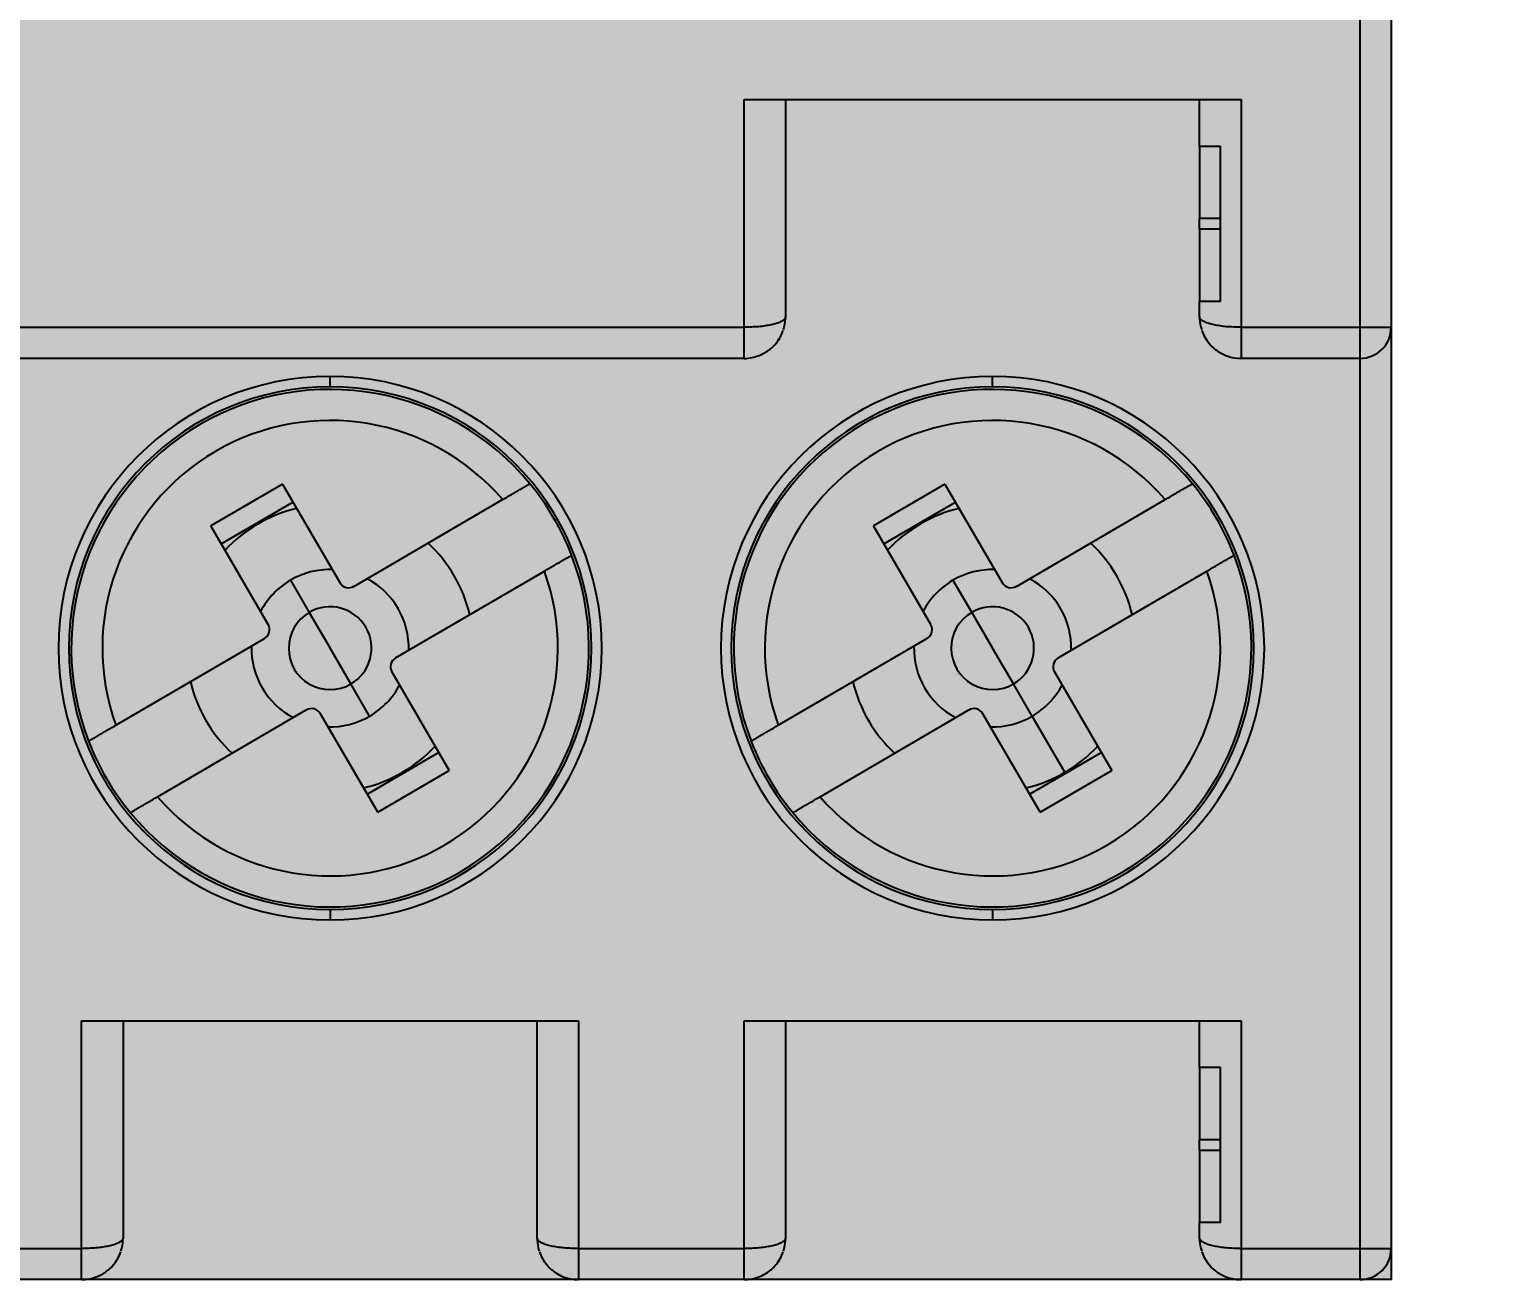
# Model space of a CAD drawing. Extents: x -20 to 1437, y -5898 to 436.
# Drawn here: x 955.69 to 969.89, y 38.16 to 50.24 of the extents above; entities that cross this region are included whole.
import ezdxf

# ---------------------------------------------------------------- set-up
doc = ezdxf.new("R2010")
doc.units = 0
doc.layers.add('MAIN-1', color=7, linetype='Continuous')
doc.layers.add('SYMS', color=7, linetype='Continuous')
doc.dimstyles.new('ISO-25', dxfattribs={"dimtxt": 2.5, "dimasz": 2.5, "dimexe": 1.25, "dimexo": 0.625, "dimtad": 1, "dimtxsty": 'Standard', "dimcen": 2.5, "dimadec": 0, "dimazin": 0, "dimtfac": 1, "dimtmove": 0, "dimatfit": 3, "dimfxl": 1, "dimarcsym": 0})

# ---------------------------------------------------------------- blocks, each defined once
blk = doc.blocks.new('*D43')
at = {"layer": 'Defpoints', "color": 0, "transparency": 16777216}
for p in [(1014.705, 432.767), (752.055, 274.435), (1014.705, -31.651)]:
    blk.add_point(p, dxfattribs=at)
at = {"layer": 'SYMS', "color": 0, "lineweight": -2, "transparency": 16777216}
for p, q in [((752.055, 275.06), (752.055, 434.017)), ((1014.705, -31.026), (1014.705, 434.017)), ((754.555, 432.767), (1012.205, 432.767))]:
    blk.add_line(p, q, dxfattribs=at)
at = {"layer": 'SYMS', "color": 0, "transparency": 16777216}
for points in [[(754.555, 433.183), (754.555, 432.35), (752.055, 432.767)], [(1012.205, 433.183), (1012.205, 432.35), (1014.705, 432.767)]]:
    blk.add_solid(points, dxfattribs=at)
at = {"layer": 'SYMS', "color": 0, "transparency": 16777216, "insert": (883.38, 434.85), "char_height": 2.5, "attachment_point": 5}
blk.add_mtext('262,65', dxfattribs=at)

msp = doc.modelspace()

# ---------------------------------------------------------------- hatches: boundary and pattern name
at = {"layer": 'SYMS', "true_color": 0x636466}
h = msp.add_hatch(color=251, dxfattribs=at)
h.dxf.hatch_style = 1
h.paths.add_polyline_path([(941.944, 38.159), (968.844, 38.159), (968.844, 117.159), (941.944, 117.159)])

# ---------------------------------------------------------------- linework, layer by layer
at = {"layer": 'MAIN-1'}
for p, q in [((968.544, 47.359), (968.544, 56.959)), ((968.844, 56.959), (968.844, 47.359)), ((962.594, 47.359), (962.594, 49.559)), ((962.594, 49.559), (967.394, 49.559)), ((962.994, 49.559), (962.994, 47.459)), ((966.994, 49.109), (966.994, 49.559)), ((967.394, 49.559), (967.394, 47.359)), ((966.994, 49.109), (966.994, 48.409)), ((966.994, 49.109), (967.194, 49.109)), ((967.194, 47.609), (967.194, 49.109)), ((966.994, 48.309), (966.994, 48.409)), ((967.194, 48.409), (966.994, 48.409)), ((966.994, 48.309), (966.994, 47.609)), ((966.994, 48.309), (967.194, 48.309)), ((966.994, 47.459), (966.994, 47.609)), ((967.194, 47.609), (966.994, 47.609)), ((962.987, 47.44), (962.983, 47.436)), ((962.99, 47.445), (962.987, 47.44)), ((962.992, 47.449), (962.99, 47.445)), ((962.991, 47.413), (962.993, 47.438)), ((962.993, 47.454), (962.992, 47.449)), ((962.994, 47.459), (962.993, 47.454)), ((962.993, 47.438), (962.994, 47.459)), ((966.994, 47.454), (966.994, 47.459)), ((966.994, 47.459), (966.994, 47.438)), ((966.995, 47.449), (966.994, 47.454)), ((966.994, 47.438), (966.996, 47.413)), ((966.997, 47.445), (966.995, 47.449)), ((967, 47.44), (966.997, 47.445)), ((967.004, 47.436), (967, 47.44)), ((948.194, 47.359), (962.594, 47.359)), ((962.594, 47.059), (962.594, 47.359)), ((962.611, 47.359), (962.594, 47.359)), ((962.629, 47.359), (962.611, 47.359)), ((962.646, 47.36), (962.629, 47.359)), ((962.664, 47.361), (962.646, 47.36)), ((962.681, 47.362), (962.664, 47.361)), ((962.698, 47.363), (962.681, 47.362)), ((962.715, 47.364), (962.698, 47.363)), ((962.732, 47.365), (962.715, 47.364)), ((962.749, 47.367), (962.732, 47.365)), ((962.765, 47.368), (962.749, 47.367)), ((962.781, 47.37), (962.765, 47.368)), ((962.796, 47.373), (962.781, 47.37)), ((962.811, 47.375), (962.796, 47.373)), ((962.826, 47.378), (962.811, 47.375)), ((962.84, 47.38), (962.826, 47.378)), ((962.854, 47.383), (962.84, 47.38)), ((962.868, 47.386), (962.854, 47.383)), ((962.88, 47.389), (962.868, 47.386)), ((962.893, 47.392), (962.88, 47.389)), ((962.904, 47.396), (962.893, 47.392)), ((962.915, 47.399), (962.904, 47.396)), ((962.926, 47.403), (962.915, 47.399)), ((962.936, 47.407), (962.926, 47.403)), ((962.945, 47.411), (962.936, 47.407)), ((962.953, 47.415), (962.945, 47.411)), ((962.951, 47.279), (962.958, 47.295)), ((962.961, 47.419), (962.953, 47.415)), ((962.958, 47.295), (962.965, 47.311)), ((962.967, 47.423), (962.961, 47.419)), ((962.965, 47.311), (962.971, 47.327)), ((962.973, 47.427), (962.967, 47.423)), ((962.979, 47.432), (962.973, 47.427)), ((962.973, 47.333), (962.977, 47.344)), ((962.977, 47.344), (962.982, 47.364)), ((962.983, 47.436), (962.979, 47.432)), ((962.982, 47.364), (962.987, 47.388)), ((962.987, 47.388), (962.991, 47.413)), ((966.996, 47.413), (967, 47.388)), ((967, 47.388), (967.005, 47.364)), ((967.009, 47.432), (967.004, 47.436)), ((967.005, 47.364), (967.011, 47.344)), ((967.014, 47.427), (967.009, 47.432)), ((967.011, 47.344), (967.014, 47.333)), ((967.02, 47.423), (967.014, 47.427)), ((967.016, 47.327), (967.022, 47.311)), ((967.027, 47.419), (967.02, 47.423)), ((967.022, 47.311), (967.029, 47.295)), ((967.034, 47.415), (967.027, 47.419)), ((967.029, 47.295), (967.036, 47.279)), ((967.043, 47.411), (967.034, 47.415)), ((967.052, 47.407), (967.043, 47.411)), ((967.062, 47.403), (967.052, 47.407)), ((967.072, 47.399), (967.062, 47.403)), ((967.083, 47.396), (967.072, 47.399)), ((967.095, 47.392), (967.083, 47.396)), ((967.107, 47.389), (967.095, 47.392)), ((967.12, 47.386), (967.107, 47.389)), ((967.133, 47.383), (967.12, 47.386)), ((967.147, 47.38), (967.133, 47.383)), ((967.161, 47.378), (967.147, 47.38)), ((967.176, 47.375), (967.161, 47.378)), ((967.191, 47.373), (967.176, 47.375)), ((967.207, 47.37), (967.191, 47.373)), ((967.223, 47.368), (967.207, 47.37)), ((967.239, 47.367), (967.223, 47.368)), ((967.255, 47.365), (967.239, 47.367)), ((967.272, 47.364), (967.255, 47.365)), ((967.289, 47.363), (967.272, 47.364)), ((967.306, 47.362), (967.289, 47.363)), ((967.324, 47.361), (967.306, 47.362)), ((967.341, 47.36), (967.324, 47.361)), ((967.359, 47.359), (967.341, 47.36)), ((967.376, 47.359), (967.359, 47.359)), ((967.394, 47.359), (967.376, 47.359)), ((967.394, 47.359), (968.544, 47.359)), ((967.394, 47.359), (967.394, 47.059)), ((968.544, 47.059), (968.544, 47.359)), ((968.544, 47.359), (968.844, 47.359)), ((968.844, 47.359), (968.844, 38.459)), ((962.85, 47.152), (962.857, 47.158)), ((962.857, 47.158), (962.864, 47.164)), ((962.864, 47.164), (962.878, 47.177)), ((962.878, 47.177), (962.891, 47.191)), ((962.891, 47.191), (962.905, 47.208)), ((962.905, 47.208), (962.92, 47.228)), ((962.92, 47.228), (962.93, 47.243)), ((962.925, 47.234), (962.934, 47.249)), ((962.93, 47.243), (962.925, 47.234)), ((962.934, 47.249), (962.943, 47.264)), ((962.943, 47.264), (962.951, 47.279)), ((967.036, 47.279), (967.045, 47.264)), ((967.045, 47.264), (967.053, 47.249)), ((967.053, 47.249), (967.063, 47.234)), ((967.063, 47.234), (967.057, 47.243)), ((967.057, 47.243), (967.067, 47.228)), ((967.067, 47.228), (967.083, 47.208)), ((967.083, 47.208), (967.096, 47.191)), ((967.096, 47.191), (967.11, 47.177)), ((967.11, 47.177), (967.123, 47.164)), ((967.123, 47.164), (967.13, 47.158)), ((967.13, 47.158), (967.137, 47.152)), ((962.594, 47.059), (948.194, 47.059)), ((962.594, 47.059), (962.613, 47.059)), ((962.613, 47.059), (962.632, 47.061)), ((962.632, 47.061), (962.651, 47.063)), ((962.651, 47.063), (962.67, 47.066)), ((962.67, 47.066), (962.689, 47.071)), ((962.689, 47.071), (962.708, 47.076)), ((962.708, 47.076), (962.726, 47.082)), ((962.726, 47.082), (962.744, 47.088)), ((962.744, 47.088), (962.755, 47.093)), ((962.755, 47.093), (962.767, 47.098)), ((962.767, 47.098), (962.785, 47.108)), ((962.785, 47.108), (962.804, 47.119)), ((962.804, 47.119), (962.813, 47.125)), ((962.813, 47.125), (962.82, 47.129)), ((962.82, 47.129), (962.828, 47.135)), ((962.828, 47.135), (962.835, 47.14)), ((962.835, 47.14), (962.843, 47.146)), ((962.843, 47.146), (962.85, 47.152)), ((967.137, 47.152), (967.145, 47.146)), ((967.145, 47.146), (967.152, 47.14)), ((967.152, 47.14), (967.16, 47.135)), ((967.16, 47.135), (967.167, 47.129)), ((967.167, 47.129), (967.174, 47.125)), ((967.174, 47.125), (967.183, 47.119)), ((967.183, 47.119), (967.202, 47.108)), ((967.202, 47.108), (967.22, 47.099)), ((967.22, 47.099), (967.234, 47.092)), ((967.234, 47.092), (967.246, 47.087)), ((967.246, 47.087), (967.266, 47.08)), ((967.266, 47.08), (967.287, 47.073)), ((967.287, 47.073), (967.308, 47.068)), ((967.308, 47.068), (967.329, 47.064)), ((967.329, 47.064), (967.351, 47.061)), ((967.351, 47.061), (967.372, 47.06)), ((967.372, 47.06), (967.394, 47.059)), ((968.544, 47.059), (967.394, 47.059)), ((968.544, 38.459), (968.544, 47.059)), ((958.594, 46.784), (958.594, 46.884)), ((964.994, 46.784), (964.994, 46.884)), ((958.133, 45.843), (957.442, 45.44)), ((958.133, 45.843), (958.687, 44.892)), ((960.321, 45.729), (960.332, 45.736)), ((960.332, 45.736), (960.343, 45.742)), ((960.343, 45.742), (960.354, 45.749)), ((960.354, 45.749), (960.365, 45.755)), ((960.365, 45.755), (960.376, 45.761)), ((960.376, 45.761), (960.386, 45.768)), ((960.386, 45.768), (960.396, 45.774)), ((960.396, 45.774), (960.406, 45.779)), ((960.406, 45.779), (960.416, 45.785)), ((960.416, 45.785), (960.426, 45.791)), ((960.426, 45.791), (960.435, 45.796)), ((960.435, 45.796), (960.443, 45.801)), ((960.443, 45.801), (960.452, 45.806)), ((960.452, 45.806), (960.46, 45.81)), ((960.46, 45.81), (960.467, 45.815)), ((960.467, 45.815), (960.474, 45.819)), ((960.474, 45.819), (960.481, 45.823)), ((960.481, 45.823), (960.487, 45.826)), ((960.487, 45.826), (960.493, 45.83)), ((960.493, 45.83), (960.498, 45.833)), ((960.498, 45.833), (960.503, 45.836)), ((960.503, 45.836), (960.507, 45.838)), ((960.507, 45.838), (960.511, 45.84)), ((960.511, 45.84), (960.514, 45.842)), ((960.514, 45.842), (960.517, 45.844)), ((960.517, 45.844), (960.52, 45.845)), ((960.52, 45.845), (960.521, 45.846)), ((960.521, 45.846), (960.523, 45.847)), ((960.523, 45.847), (960.524, 45.848)), ((960.524, 45.848), (960.524, 45.848)), ((964.533, 45.843), (963.842, 45.44)), ((964.533, 45.843), (965.087, 44.892)), ((966.72, 45.729), (966.732, 45.736)), ((966.732, 45.736), (966.743, 45.742)), ((966.743, 45.742), (966.754, 45.749)), ((966.754, 45.749), (966.765, 45.755)), ((966.765, 45.755), (966.776, 45.762)), ((966.776, 45.762), (966.786, 45.768)), ((966.786, 45.768), (966.797, 45.774)), ((966.797, 45.774), (966.807, 45.78)), ((966.807, 45.78), (966.816, 45.785)), ((966.816, 45.785), (966.826, 45.791)), ((966.826, 45.791), (966.835, 45.796)), ((966.835, 45.796), (966.843, 45.801)), ((966.843, 45.801), (966.852, 45.806)), ((966.852, 45.806), (966.86, 45.81)), ((966.86, 45.81), (966.867, 45.815)), ((966.867, 45.815), (966.874, 45.819)), ((966.874, 45.819), (966.881, 45.823)), ((966.881, 45.823), (966.887, 45.826)), ((966.887, 45.826), (966.893, 45.83)), ((966.893, 45.83), (966.898, 45.833)), ((966.898, 45.833), (966.903, 45.836)), ((966.903, 45.836), (966.907, 45.838)), ((966.907, 45.838), (966.911, 45.84)), ((966.911, 45.84), (966.915, 45.842)), ((966.915, 45.842), (966.917, 45.844)), ((966.917, 45.844), (966.92, 45.845)), ((966.92, 45.845), (966.922, 45.846)), ((966.922, 45.846), (966.923, 45.847)), ((966.923, 45.847), (966.924, 45.848)), ((966.924, 45.848), (966.924, 45.848)), ((957.543, 45.267), (958.234, 45.67)), ((958.824, 44.856), (960.261, 45.694)), ((960.261, 45.694), (960.273, 45.702)), ((960.273, 45.702), (960.285, 45.709)), ((960.285, 45.709), (960.297, 45.716)), ((960.297, 45.716), (960.309, 45.723)), ((960.309, 45.723), (960.321, 45.729)), ((963.943, 45.267), (964.634, 45.67)), ((965.224, 44.856), (966.661, 45.694)), ((966.661, 45.694), (966.673, 45.701)), ((966.673, 45.701), (966.685, 45.708)), ((966.685, 45.708), (966.697, 45.715)), ((966.697, 45.715), (966.708, 45.722)), ((966.708, 45.722), (966.72, 45.729)), ((957.996, 44.489), (957.442, 45.44)), ((964.396, 44.489), (963.842, 45.44)), ((960.689, 45.018), (960.7, 45.025)), ((960.7, 45.025), (960.712, 45.032)), ((960.712, 45.032), (960.724, 45.038)), ((960.724, 45.038), (960.735, 45.045)), ((960.735, 45.045), (960.746, 45.051)), ((960.746, 45.051), (960.757, 45.058)), ((960.757, 45.058), (960.768, 45.064)), ((960.768, 45.064), (960.779, 45.07)), ((960.779, 45.07), (960.789, 45.077)), ((960.789, 45.077), (960.8, 45.082)), ((960.8, 45.082), (960.81, 45.088)), ((960.81, 45.088), (960.819, 45.094)), ((960.819, 45.094), (960.829, 45.1)), ((960.829, 45.1), (960.838, 45.105)), ((960.838, 45.105), (960.847, 45.11)), ((960.847, 45.11), (960.855, 45.115)), ((960.855, 45.115), (960.863, 45.119)), ((960.863, 45.119), (960.87, 45.124)), ((960.87, 45.124), (960.877, 45.128)), ((960.877, 45.128), (960.884, 45.132)), ((960.884, 45.132), (960.89, 45.135)), ((960.89, 45.135), (960.896, 45.139)), ((960.896, 45.139), (960.901, 45.142)), ((960.901, 45.142), (960.906, 45.145)), ((960.906, 45.145), (960.91, 45.147)), ((960.91, 45.147), (960.914, 45.149)), ((960.914, 45.149), (960.918, 45.151)), ((960.918, 45.151), (960.92, 45.153)), ((960.92, 45.153), (960.923, 45.154)), ((960.923, 45.154), (960.925, 45.155)), ((960.925, 45.155), (960.926, 45.156)), ((960.926, 45.156), (960.927, 45.157)), ((960.927, 45.157), (960.927, 45.157)), ((967.088, 45.017), (967.1, 45.024)), ((967.1, 45.024), (967.111, 45.031)), ((967.111, 45.031), (967.123, 45.038)), ((967.123, 45.038), (967.135, 45.045)), ((967.135, 45.045), (967.146, 45.051)), ((967.146, 45.051), (967.157, 45.058)), ((967.157, 45.058), (967.168, 45.064)), ((967.168, 45.064), (967.179, 45.071)), ((967.179, 45.071), (967.19, 45.077)), ((967.19, 45.077), (967.2, 45.083)), ((967.2, 45.083), (967.21, 45.088)), ((967.21, 45.088), (967.219, 45.094)), ((967.219, 45.094), (967.229, 45.1)), ((967.229, 45.1), (967.238, 45.105)), ((967.238, 45.105), (967.247, 45.11)), ((967.247, 45.11), (967.255, 45.115)), ((967.255, 45.115), (967.263, 45.119)), ((967.263, 45.119), (967.27, 45.124)), ((967.27, 45.124), (967.277, 45.128)), ((967.277, 45.128), (967.284, 45.132)), ((967.284, 45.132), (967.29, 45.135)), ((967.29, 45.135), (967.296, 45.139)), ((967.296, 45.139), (967.301, 45.142)), ((967.301, 45.142), (967.306, 45.145)), ((967.306, 45.145), (967.31, 45.147)), ((967.31, 45.147), (967.314, 45.149)), ((967.314, 45.149), (967.318, 45.151)), ((967.318, 45.151), (967.32, 45.153)), ((967.32, 45.153), (967.323, 45.154)), ((967.323, 45.154), (967.325, 45.155)), ((967.325, 45.155), (967.326, 45.156)), ((967.326, 45.156), (967.327, 45.157)), ((967.327, 45.157), (967.327, 45.157)), ((958.211, 44.915), (958.392, 44.604)), ((959.227, 44.165), (960.664, 45.003)), ((960.664, 45.003), (960.676, 45.011)), ((960.676, 45.011), (960.689, 45.018)), ((964.611, 44.915), (964.792, 44.604)), ((965.627, 44.165), (967.064, 45.003)), ((967.064, 45.003), (967.076, 45.01)), ((967.076, 45.01), (967.088, 45.017)), ((958.392, 44.604), (958.594, 44.259)), ((964.792, 44.604), (964.994, 44.259)), ((956.523, 43.515), (957.96, 44.353)), ((962.923, 43.515), (964.36, 44.353)), ((958.795, 43.913), (958.594, 44.259)), ((965.195, 43.913), (964.994, 44.259)), ((959.191, 44.029), (959.745, 43.078)), ((965.591, 44.029), (966.145, 43.078)), ((958.976, 43.603), (958.795, 43.913)), ((965.376, 43.603), (965.195, 43.913)), ((956.927, 42.823), (958.363, 43.662)), ((959.054, 42.675), (958.5, 43.626)), ((963.327, 42.823), (964.763, 43.662)), ((965.454, 42.675), (964.9, 43.626)), ((965.693, 43.06), (965.376, 43.603)), ((956.419, 43.454), (956.43, 43.46)), ((956.43, 43.46), (956.441, 43.466)), ((956.441, 43.466), (956.452, 43.473)), ((956.452, 43.473), (956.464, 43.48)), ((956.464, 43.48), (956.475, 43.486)), ((956.475, 43.486), (956.487, 43.493)), ((956.487, 43.493), (956.499, 43.5)), ((956.499, 43.5), (956.511, 43.507)), ((956.511, 43.507), (956.523, 43.515)), ((962.819, 43.454), (962.83, 43.46)), ((962.83, 43.46), (962.841, 43.467)), ((962.841, 43.467), (962.853, 43.473)), ((962.853, 43.473), (962.864, 43.48)), ((962.864, 43.48), (962.876, 43.487)), ((962.876, 43.487), (962.888, 43.494)), ((962.888, 43.494), (962.9, 43.501)), ((962.9, 43.501), (962.912, 43.508)), ((962.912, 43.508), (962.923, 43.515)), ((956.26, 43.361), (956.261, 43.361)), ((956.261, 43.361), (956.262, 43.362)), ((956.262, 43.362), (956.263, 43.363)), ((956.263, 43.363), (956.265, 43.364)), ((956.265, 43.364), (956.267, 43.365)), ((956.267, 43.365), (956.27, 43.367)), ((956.27, 43.367), (956.273, 43.369)), ((956.273, 43.369), (956.277, 43.371)), ((956.277, 43.371), (956.281, 43.373)), ((956.281, 43.373), (956.286, 43.376)), ((956.286, 43.376), (956.291, 43.379)), ((956.291, 43.379), (956.297, 43.383)), ((956.297, 43.383), (956.303, 43.386)), ((956.303, 43.386), (956.31, 43.39)), ((956.31, 43.39), (956.317, 43.394)), ((956.317, 43.394), (956.325, 43.399)), ((956.325, 43.399), (956.333, 43.403)), ((956.333, 43.403), (956.341, 43.408)), ((956.341, 43.408), (956.35, 43.413)), ((956.35, 43.413), (956.359, 43.418)), ((956.359, 43.418), (956.368, 43.424)), ((956.368, 43.424), (956.378, 43.43)), ((956.378, 43.43), (956.388, 43.435)), ((956.388, 43.435), (956.398, 43.441)), ((956.398, 43.441), (956.409, 43.448)), ((956.409, 43.448), (956.419, 43.454)), ((962.66, 43.361), (962.661, 43.361)), ((962.661, 43.361), (962.662, 43.362)), ((962.662, 43.362), (962.663, 43.363)), ((962.663, 43.363), (962.665, 43.364)), ((962.665, 43.364), (962.667, 43.365)), ((962.667, 43.365), (962.67, 43.367)), ((962.67, 43.367), (962.673, 43.369)), ((962.673, 43.369), (962.677, 43.371)), ((962.677, 43.371), (962.681, 43.373)), ((962.681, 43.373), (962.686, 43.376)), ((962.686, 43.376), (962.691, 43.379)), ((962.691, 43.379), (962.697, 43.383)), ((962.697, 43.383), (962.703, 43.386)), ((962.703, 43.386), (962.71, 43.39)), ((962.71, 43.39), (962.717, 43.394)), ((962.717, 43.394), (962.725, 43.399)), ((962.725, 43.399), (962.733, 43.403)), ((962.733, 43.403), (962.741, 43.408)), ((962.741, 43.408), (962.75, 43.413)), ((962.75, 43.413), (962.759, 43.418)), ((962.759, 43.418), (962.768, 43.424)), ((962.768, 43.424), (962.778, 43.429)), ((962.778, 43.429), (962.788, 43.435)), ((962.788, 43.435), (962.798, 43.441)), ((962.798, 43.441), (962.808, 43.447)), ((962.808, 43.447), (962.819, 43.454)), ((959.645, 43.251), (958.954, 42.848)), ((966.045, 43.251), (965.354, 42.848)), ((959.054, 42.675), (959.745, 43.078)), ((965.454, 42.675), (966.145, 43.078)), ((956.791, 42.744), (956.801, 42.75)), ((956.801, 42.75), (956.812, 42.756)), ((956.812, 42.756), (956.822, 42.763)), ((956.822, 42.763), (956.833, 42.769)), ((956.833, 42.769), (956.844, 42.775)), ((956.844, 42.775), (956.855, 42.782)), ((956.855, 42.782), (956.867, 42.789)), ((956.867, 42.789), (956.878, 42.795)), ((956.878, 42.795), (956.89, 42.802)), ((956.89, 42.802), (956.902, 42.809)), ((956.902, 42.809), (956.914, 42.816)), ((956.914, 42.816), (956.927, 42.823)), ((963.191, 42.744), (963.201, 42.75)), ((963.201, 42.75), (963.211, 42.756)), ((963.211, 42.756), (963.222, 42.763)), ((963.222, 42.763), (963.233, 42.769)), ((963.233, 42.769), (963.245, 42.776)), ((963.245, 42.776), (963.256, 42.782)), ((963.256, 42.782), (963.267, 42.789)), ((963.267, 42.789), (963.279, 42.796)), ((963.279, 42.796), (963.291, 42.803)), ((963.291, 42.803), (963.303, 42.81)), ((963.303, 42.81), (963.315, 42.817)), ((963.315, 42.817), (963.327, 42.823)), ((956.664, 42.67), (956.665, 42.671)), ((956.664, 42.67), (956.664, 42.67)), ((956.665, 42.671), (956.666, 42.671)), ((956.666, 42.671), (956.668, 42.673)), ((956.668, 42.673), (956.67, 42.674)), ((956.67, 42.674), (956.673, 42.676)), ((956.673, 42.676), (956.676, 42.677)), ((956.676, 42.677), (956.68, 42.68)), ((956.68, 42.68), (956.684, 42.682)), ((956.684, 42.682), (956.689, 42.685)), ((956.689, 42.685), (956.694, 42.688)), ((956.694, 42.688), (956.7, 42.691)), ((956.7, 42.691), (956.706, 42.695)), ((956.706, 42.695), (956.713, 42.699)), ((956.713, 42.699), (956.72, 42.703)), ((956.72, 42.703), (956.728, 42.707)), ((956.728, 42.707), (956.736, 42.712)), ((956.736, 42.712), (956.744, 42.717)), ((956.744, 42.717), (956.753, 42.722)), ((956.753, 42.722), (956.762, 42.727)), ((956.762, 42.727), (956.771, 42.733)), ((956.771, 42.733), (956.781, 42.739)), ((956.781, 42.739), (956.791, 42.744)), ((963.064, 42.67), (963.065, 42.671)), ((963.064, 42.67), (963.064, 42.67)), ((963.065, 42.671), (963.066, 42.671)), ((963.066, 42.671), (963.068, 42.673)), ((963.068, 42.673), (963.07, 42.674)), ((963.07, 42.674), (963.073, 42.676)), ((963.073, 42.676), (963.076, 42.677)), ((963.076, 42.677), (963.08, 42.68)), ((963.08, 42.68), (963.084, 42.682)), ((963.084, 42.682), (963.089, 42.685)), ((963.089, 42.685), (963.095, 42.688)), ((963.095, 42.688), (963.1, 42.692)), ((963.1, 42.692), (963.106, 42.695)), ((963.106, 42.695), (963.113, 42.699)), ((963.113, 42.699), (963.12, 42.703)), ((963.12, 42.703), (963.128, 42.708)), ((963.128, 42.708), (963.136, 42.712)), ((963.136, 42.712), (963.144, 42.717)), ((963.144, 42.717), (963.153, 42.722)), ((963.153, 42.722), (963.162, 42.727)), ((963.162, 42.727), (963.171, 42.733)), ((963.171, 42.733), (963.181, 42.738)), ((963.181, 42.738), (963.191, 42.744)), ((958.594, 41.734), (958.594, 41.634)), ((964.994, 41.734), (964.994, 41.634)), ((956.194, 38.459), (956.194, 40.659)), ((956.194, 40.659), (960.994, 40.659)), ((956.594, 40.659), (956.594, 38.559)), ((960.594, 38.559), (960.594, 40.659)), ((960.994, 40.659), (960.994, 38.459)), ((962.594, 38.459), (962.594, 40.659)), ((962.594, 40.659), (967.394, 40.659)), ((962.994, 40.659), (962.994, 38.559)), ((966.994, 40.209), (966.994, 40.659)), ((967.394, 40.659), (967.394, 38.459)), ((966.994, 40.209), (966.994, 39.509)), ((967.194, 40.209), (966.994, 40.209)), ((967.194, 38.709), (967.194, 40.209)), ((966.994, 39.409), (966.994, 39.509)), ((967.194, 39.509), (966.994, 39.509)), ((966.994, 39.409), (966.994, 38.709)), ((966.994, 39.409), (967.194, 39.409)), ((966.994, 38.559), (966.994, 38.709)), ((967.194, 38.709), (966.994, 38.709)), ((956.48, 38.489), (956.468, 38.486)), ((956.493, 38.492), (956.48, 38.489)), ((956.504, 38.496), (956.493, 38.492)), ((956.515, 38.499), (956.504, 38.496)), ((956.526, 38.503), (956.515, 38.499)), ((956.536, 38.507), (956.526, 38.503)), ((956.545, 38.511), (956.536, 38.507)), ((956.553, 38.515), (956.545, 38.511)), ((956.561, 38.519), (956.553, 38.515)), ((956.567, 38.523), (956.561, 38.519)), ((956.573, 38.527), (956.567, 38.523)), ((956.579, 38.532), (956.573, 38.527)), ((956.583, 38.536), (956.579, 38.532)), ((956.587, 38.54), (956.583, 38.536)), ((956.59, 38.545), (956.587, 38.54)), ((956.587, 38.488), (956.591, 38.513)), ((956.592, 38.549), (956.59, 38.545)), ((956.591, 38.513), (956.593, 38.538)), ((956.593, 38.554), (956.592, 38.549)), ((956.594, 38.559), (956.593, 38.554)), ((956.593, 38.538), (956.594, 38.559)), ((960.594, 38.554), (960.594, 38.559)), ((960.594, 38.559), (960.594, 38.538)), ((960.595, 38.549), (960.594, 38.554)), ((960.594, 38.538), (960.596, 38.513)), ((960.597, 38.545), (960.595, 38.549)), ((960.596, 38.513), (960.6, 38.488)), ((960.6, 38.54), (960.597, 38.545)), ((960.604, 38.536), (960.6, 38.54)), ((960.609, 38.532), (960.604, 38.536)), ((960.614, 38.527), (960.609, 38.532)), ((960.62, 38.523), (960.614, 38.527)), ((960.627, 38.519), (960.62, 38.523)), ((960.634, 38.515), (960.627, 38.519)), ((960.643, 38.511), (960.634, 38.515)), ((960.652, 38.507), (960.643, 38.511)), ((960.662, 38.503), (960.652, 38.507)), ((960.672, 38.499), (960.662, 38.503)), ((960.683, 38.496), (960.672, 38.499)), ((960.695, 38.492), (960.683, 38.496)), ((960.707, 38.489), (960.695, 38.492)), ((960.72, 38.486), (960.707, 38.489)), ((962.88, 38.489), (962.868, 38.486)), ((962.893, 38.492), (962.88, 38.489)), ((962.904, 38.496), (962.893, 38.492)), ((962.915, 38.499), (962.904, 38.496)), ((962.926, 38.503), (962.915, 38.499)), ((962.936, 38.507), (962.926, 38.503)), ((962.945, 38.511), (962.936, 38.507)), ((962.953, 38.515), (962.945, 38.511)), ((962.961, 38.519), (962.953, 38.515)), ((962.967, 38.523), (962.961, 38.519)), ((962.973, 38.527), (962.967, 38.523)), ((962.979, 38.532), (962.973, 38.527)), ((962.983, 38.536), (962.979, 38.532)), ((962.987, 38.54), (962.983, 38.536)), ((962.99, 38.545), (962.987, 38.54)), ((962.987, 38.488), (962.991, 38.513)), ((962.992, 38.549), (962.99, 38.545)), ((962.991, 38.513), (962.993, 38.538)), ((962.993, 38.554), (962.992, 38.549)), ((962.994, 38.559), (962.993, 38.554)), ((962.993, 38.538), (962.994, 38.559)), ((966.994, 38.554), (966.994, 38.559)), ((966.994, 38.559), (966.994, 38.538)), ((966.995, 38.549), (966.994, 38.554)), ((966.994, 38.538), (966.996, 38.513)), ((966.997, 38.545), (966.995, 38.549)), ((966.996, 38.513), (967, 38.488)), ((967, 38.54), (966.997, 38.545)), ((967.004, 38.536), (967, 38.54)), ((967.009, 38.532), (967.004, 38.536)), ((967.014, 38.527), (967.009, 38.532)), ((967.02, 38.523), (967.014, 38.527)), ((967.027, 38.519), (967.02, 38.523)), ((967.034, 38.515), (967.027, 38.519)), ((967.043, 38.511), (967.034, 38.515)), ((967.052, 38.507), (967.043, 38.511)), ((967.062, 38.503), (967.052, 38.507)), ((967.072, 38.499), (967.062, 38.503)), ((967.083, 38.496), (967.072, 38.499)), ((967.095, 38.492), (967.083, 38.496)), ((967.107, 38.489), (967.095, 38.492)), ((967.12, 38.486), (967.107, 38.489)), ((954.594, 38.459), (956.194, 38.459)), ((956.194, 38.159), (956.194, 38.459)), ((956.211, 38.459), (956.194, 38.459)), ((956.229, 38.459), (956.211, 38.459)), ((956.246, 38.46), (956.229, 38.459)), ((956.264, 38.461), (956.246, 38.46)), ((956.281, 38.462), (956.264, 38.461)), ((956.298, 38.463), (956.281, 38.462)), ((956.315, 38.464), (956.298, 38.463)), ((956.332, 38.465), (956.315, 38.464)), ((956.349, 38.467), (956.332, 38.465)), ((956.365, 38.468), (956.349, 38.467)), ((956.381, 38.47), (956.365, 38.468)), ((956.396, 38.473), (956.381, 38.47)), ((956.411, 38.475), (956.396, 38.473)), ((956.426, 38.478), (956.411, 38.475)), ((956.44, 38.48), (956.426, 38.478)), ((956.454, 38.483), (956.44, 38.48)), ((956.468, 38.486), (956.454, 38.483)), ((956.525, 38.334), (956.534, 38.349)), ((956.534, 38.349), (956.543, 38.364)), ((956.543, 38.364), (956.551, 38.379)), ((956.551, 38.379), (956.558, 38.395)), ((956.558, 38.395), (956.565, 38.411)), ((956.565, 38.411), (956.571, 38.427)), ((956.573, 38.433), (956.577, 38.444)), ((956.577, 38.444), (956.582, 38.464)), ((956.582, 38.464), (956.587, 38.488)), ((960.6, 38.488), (960.605, 38.464)), ((960.605, 38.464), (960.611, 38.444)), ((960.611, 38.444), (960.614, 38.433)), ((960.616, 38.427), (960.622, 38.411)), ((960.622, 38.411), (960.629, 38.395)), ((960.629, 38.395), (960.636, 38.379)), ((960.636, 38.379), (960.645, 38.364)), ((960.645, 38.364), (960.653, 38.349)), ((960.653, 38.349), (960.663, 38.334)), ((960.733, 38.483), (960.72, 38.486)), ((960.747, 38.48), (960.733, 38.483)), ((960.761, 38.478), (960.747, 38.48)), ((960.776, 38.475), (960.761, 38.478)), ((960.791, 38.473), (960.776, 38.475)), ((960.807, 38.47), (960.791, 38.473)), ((960.823, 38.468), (960.807, 38.47)), ((960.839, 38.467), (960.823, 38.468)), ((960.855, 38.465), (960.839, 38.467)), ((960.872, 38.464), (960.855, 38.465)), ((960.889, 38.463), (960.872, 38.464)), ((960.906, 38.462), (960.889, 38.463)), ((960.924, 38.461), (960.906, 38.462)), ((960.941, 38.46), (960.924, 38.461)), ((960.959, 38.459), (960.941, 38.46)), ((960.976, 38.459), (960.959, 38.459)), ((960.994, 38.459), (960.976, 38.459)), ((960.994, 38.459), (962.594, 38.459)), ((960.994, 38.459), (960.994, 38.159)), ((962.594, 38.159), (962.594, 38.459)), ((962.611, 38.459), (962.594, 38.459)), ((962.629, 38.459), (962.611, 38.459)), ((962.646, 38.46), (962.629, 38.459)), ((962.664, 38.461), (962.646, 38.46)), ((962.681, 38.462), (962.664, 38.461)), ((962.698, 38.463), (962.681, 38.462)), ((962.715, 38.464), (962.698, 38.463)), ((962.732, 38.465), (962.715, 38.464)), ((962.749, 38.467), (962.732, 38.465)), ((962.765, 38.468), (962.749, 38.467)), ((962.781, 38.47), (962.765, 38.468)), ((962.796, 38.473), (962.781, 38.47)), ((962.811, 38.475), (962.796, 38.473)), ((962.826, 38.478), (962.811, 38.475)), ((962.84, 38.48), (962.826, 38.478)), ((962.854, 38.483), (962.84, 38.48)), ((962.868, 38.486), (962.854, 38.483)), ((962.925, 38.334), (962.934, 38.349)), ((962.934, 38.349), (962.943, 38.364)), ((962.943, 38.364), (962.951, 38.379)), ((962.951, 38.379), (962.958, 38.395)), ((962.958, 38.395), (962.965, 38.411)), ((962.965, 38.411), (962.971, 38.427)), ((962.973, 38.433), (962.977, 38.444)), ((962.977, 38.444), (962.982, 38.464)), ((962.982, 38.464), (962.987, 38.488)), ((967, 38.488), (967.005, 38.464)), ((967.005, 38.464), (967.011, 38.444)), ((967.011, 38.444), (967.014, 38.433)), ((967.016, 38.427), (967.022, 38.411)), ((967.022, 38.411), (967.029, 38.395)), ((967.029, 38.395), (967.036, 38.379)), ((967.036, 38.379), (967.045, 38.364)), ((967.045, 38.364), (967.053, 38.349)), ((967.053, 38.349), (967.063, 38.334)), ((967.133, 38.483), (967.12, 38.486)), ((967.147, 38.48), (967.133, 38.483)), ((967.161, 38.478), (967.147, 38.48)), ((967.176, 38.475), (967.161, 38.478)), ((967.191, 38.473), (967.176, 38.475)), ((967.207, 38.47), (967.191, 38.473)), ((967.223, 38.468), (967.207, 38.47)), ((967.239, 38.467), (967.223, 38.468)), ((967.255, 38.465), (967.239, 38.467)), ((967.272, 38.464), (967.255, 38.465)), ((967.289, 38.463), (967.272, 38.464)), ((967.306, 38.462), (967.289, 38.463)), ((967.324, 38.461), (967.306, 38.462)), ((967.341, 38.46), (967.324, 38.461)), ((967.359, 38.459), (967.341, 38.46)), ((967.376, 38.459), (967.359, 38.459)), ((967.394, 38.459), (967.376, 38.459)), ((967.394, 38.459), (968.544, 38.459)), ((967.394, 38.459), (967.394, 38.159)), ((968.544, 38.159), (968.544, 38.459)), ((968.544, 38.459), (968.844, 38.459)), ((956.367, 38.198), (956.385, 38.208)), ((956.385, 38.208), (956.404, 38.219)), ((956.404, 38.219), (956.413, 38.225)), ((956.413, 38.225), (956.42, 38.229)), ((956.42, 38.229), (956.428, 38.235)), ((956.428, 38.235), (956.435, 38.24)), ((956.435, 38.24), (956.443, 38.246)), ((956.443, 38.246), (956.45, 38.252)), ((956.45, 38.252), (956.457, 38.258)), ((956.457, 38.258), (956.464, 38.264)), ((956.464, 38.264), (956.478, 38.277)), ((956.478, 38.277), (956.491, 38.291)), ((956.491, 38.291), (956.505, 38.308)), ((956.505, 38.308), (956.52, 38.328)), ((956.52, 38.328), (956.53, 38.343)), ((956.53, 38.343), (956.525, 38.334)), ((960.663, 38.334), (960.657, 38.343)), ((960.657, 38.343), (960.667, 38.328)), ((960.667, 38.328), (960.683, 38.308)), ((960.683, 38.308), (960.696, 38.291)), ((960.696, 38.291), (960.71, 38.277)), ((960.71, 38.277), (960.723, 38.264)), ((960.723, 38.264), (960.73, 38.258)), ((960.73, 38.258), (960.737, 38.252)), ((960.737, 38.252), (960.745, 38.246)), ((960.745, 38.246), (960.752, 38.24)), ((960.752, 38.24), (960.76, 38.235)), ((960.76, 38.235), (960.767, 38.229)), ((960.767, 38.229), (960.774, 38.225)), ((960.774, 38.225), (960.783, 38.219)), ((960.783, 38.219), (960.802, 38.208)), ((960.802, 38.208), (960.82, 38.199)), ((962.767, 38.198), (962.785, 38.208)), ((962.785, 38.208), (962.804, 38.219)), ((962.804, 38.219), (962.813, 38.225)), ((962.813, 38.225), (962.82, 38.229)), ((962.82, 38.229), (962.828, 38.235)), ((962.828, 38.235), (962.835, 38.24)), ((962.835, 38.24), (962.843, 38.246)), ((962.843, 38.246), (962.85, 38.252)), ((962.85, 38.252), (962.857, 38.258)), ((962.857, 38.258), (962.864, 38.264)), ((962.864, 38.264), (962.878, 38.277)), ((962.878, 38.277), (962.891, 38.291)), ((962.891, 38.291), (962.905, 38.308)), ((962.905, 38.308), (962.92, 38.328)), ((962.92, 38.328), (962.93, 38.343)), ((962.93, 38.343), (962.925, 38.334)), ((967.063, 38.334), (967.057, 38.343)), ((967.057, 38.343), (967.067, 38.328)), ((967.067, 38.328), (967.083, 38.308)), ((967.083, 38.308), (967.096, 38.291)), ((967.096, 38.291), (967.11, 38.277)), ((967.11, 38.277), (967.123, 38.264)), ((967.123, 38.264), (967.13, 38.258)), ((967.13, 38.258), (967.137, 38.252)), ((967.137, 38.252), (967.145, 38.246)), ((967.145, 38.246), (967.152, 38.24)), ((967.152, 38.24), (967.16, 38.235)), ((967.16, 38.235), (967.167, 38.229)), ((967.167, 38.229), (967.174, 38.225)), ((967.174, 38.225), (967.183, 38.219)), ((967.183, 38.219), (967.202, 38.208)), ((967.202, 38.208), (967.22, 38.199)), ((956.194, 38.159), (954.594, 38.159)), ((960.994, 38.159), (956.194, 38.159)), ((956.194, 38.159), (956.213, 38.159)), ((956.213, 38.159), (956.232, 38.161)), ((956.232, 38.161), (956.251, 38.163)), ((956.251, 38.163), (956.27, 38.166)), ((956.27, 38.166), (956.289, 38.171)), ((956.289, 38.171), (956.308, 38.176)), ((956.308, 38.176), (956.326, 38.182)), ((956.326, 38.182), (956.344, 38.188)), ((956.344, 38.188), (956.355, 38.193)), ((956.355, 38.193), (956.367, 38.198)), ((960.82, 38.199), (960.834, 38.192)), ((960.834, 38.192), (960.846, 38.187)), ((960.846, 38.187), (960.866, 38.18)), ((960.866, 38.18), (960.887, 38.173)), ((960.887, 38.173), (960.908, 38.168)), ((960.908, 38.168), (960.929, 38.164)), ((960.929, 38.164), (960.951, 38.161)), ((960.951, 38.161), (960.972, 38.16)), ((960.972, 38.16), (960.994, 38.159)), ((962.594, 38.159), (960.994, 38.159)), ((967.394, 38.159), (962.594, 38.159)), ((962.594, 38.159), (962.613, 38.159)), ((962.613, 38.159), (962.632, 38.161)), ((962.632, 38.161), (962.651, 38.163)), ((962.651, 38.163), (962.67, 38.166)), ((962.67, 38.166), (962.689, 38.171)), ((962.689, 38.171), (962.708, 38.176)), ((962.708, 38.176), (962.726, 38.182)), ((962.726, 38.182), (962.744, 38.188)), ((962.744, 38.188), (962.755, 38.193)), ((962.755, 38.193), (962.767, 38.198)), ((967.22, 38.199), (967.234, 38.192)), ((967.234, 38.192), (967.246, 38.187)), ((967.246, 38.187), (967.266, 38.18)), ((967.266, 38.18), (967.287, 38.173)), ((967.287, 38.173), (967.308, 38.168)), ((967.308, 38.168), (967.329, 38.164)), ((967.329, 38.164), (967.351, 38.161)), ((967.351, 38.161), (967.372, 38.16)), ((967.372, 38.16), (967.394, 38.159)), ((968.544, 38.159), (967.394, 38.159))]:
    msp.add_line(p, q, dxfattribs=at)
for centre, radius, start, end in [((968.544, 47.359), 0.3, 270, 0), ((958.594, 44.259), 2.625, 0, 180), ((964.994, 44.259), 2.625, 0, 180), ((958.594, 44.259), 2.525, 90, 270), ((958.594, 44.259), 2.5, 39.4607, 201.047), ((958.594, 44.259), 2.525, 270, 90), ((964.994, 44.259), 2.525, 90, 270), ((964.994, 44.259), 2.5, 39.4607, 201.047), ((964.994, 44.259), 2.525, 270, 90), ((958.594, 44.259), 2.2, 40.7295, 199.7781), ((964.994, 44.259), 2.2, 40.7295, 199.7781), ((958.594, 44.259), 2.5, 30.2538, 39.4607), ((964.994, 44.259), 2.5, 30.2538, 39.4607), ((958.594, 44.259), 1.388, 103.5005, 120.2538), ((964.994, 44.259), 1.388, 103.5005, 120.2538), ((958.594, 44.259), 1.388, 120.2538, 137.0071), ((958.594, 44.259), 2.5, 21.0469, 30.2538), ((964.994, 44.259), 1.388, 120.2538, 137.0071), ((964.994, 44.259), 2.5, 21.0469, 30.2538), ((958.594, 44.259), 1.388, 13.5006, 47.0071), ((964.994, 44.259), 1.388, 13.5006, 47.0071), ((958.594, 44.259), 2.5, 219.4607, 21.0469), ((964.994, 44.259), 2.5, 219.4607, 21.0469), ((958.594, 44.259), 2.2, 220.7295, 19.7781), ((958.594, 44.259), 0.76, 120.2538, 152.0212), ((958.594, 44.259), 0.76, 88.4865, 120.2538), ((958.774, 44.943), 0.1, 210.2538, 300.2538), ((958.594, 44.259), 0.76, 358.4865, 62.0212), ((964.994, 44.259), 2.2, 220.7295, 19.7781), ((964.994, 44.259), 0.76, 120.2538, 152.0212), ((964.994, 44.259), 0.76, 88.4865, 120.2538), ((965.174, 44.943), 0.1, 210.2538, 300.2538), ((964.994, 44.259), 0.76, 358.4865, 62.0212), ((958.594, 44.259), 0.4, 120.2538, 300.2539), ((958.594, 44.259), 0.4, 300.2539, 120.2538), ((964.994, 44.259), 0.4, 120.2538, 300.2539), ((964.994, 44.259), 0.4, 300.2539, 120.2538), ((957.91, 44.439), 0.1, 300.2538, 30.2538), ((964.31, 44.439), 0.1, 300.2538, 30.2538), ((958.594, 44.259), 2.625, 180, 0), ((958.594, 44.259), 0.76, 178.4865, 242.0212), ((964.994, 44.259), 2.625, 180, 0), ((964.994, 44.259), 0.76, 178.4865, 242.0212), ((959.278, 44.079), 0.1, 120.2538, 210.2538), ((965.678, 44.079), 0.1, 120.2538, 210.2538), ((958.594, 44.259), 1.388, 193.5005, 227.0071), ((958.594, 44.259), 0.76, 300.2539, 332.0212), ((964.994, 44.259), 1.388, 193.5005, 227.0071), ((964.994, 44.259), 0.76, 300.2539, 332.0212), ((958.414, 43.575), 0.1, 30.2538, 120.2538), ((958.594, 44.259), 0.76, 268.4865, 300.2539), ((964.814, 43.575), 0.1, 30.2538, 120.2538), ((964.994, 44.259), 0.76, 268.4865, 300.2539), ((958.594, 44.259), 2.5, 201.047, 210.2538), ((964.994, 44.259), 2.5, 201.047, 210.2538), ((958.594, 44.259), 1.388, 300.2538, 317.0071), ((964.994, 44.259), 1.388, 300.2538, 317.0071), ((958.594, 44.259), 1.388, 283.5005, 300.2538), ((964.994, 44.259), 1.388, 283.5005, 300.2538), ((958.594, 44.259), 2.5, 210.2538, 219.4607), ((964.994, 44.259), 2.5, 210.2538, 219.4607), ((968.544, 38.459), 0.3, 270, 0)]:
    msp.add_arc(centre, radius, start, end, dxfattribs=at)
at = {"layer": 'SYMS'}
msp.add_lwpolyline([(941.944, 117.159), (968.844, 117.159), (968.844, 38.159), (941.944, 38.159)], close=True, dxfattribs=at)

# ---------------------------------------------------------------- dimensions: what is measured, and where the dimension line sits
dim = msp.add_linear_dim(base=(1014.705, 432.767), p1=(752.055, 274.435), p2=(1014.705, -31.651), dimstyle='ISO-25', dxfattribs=at)
dim.commit()
dim.dimension.update_dxf_attribs({"geometry": '*D43', "text_midpoint": (883.38, 434.85)})

doc.saveas('drawing.dxf')
